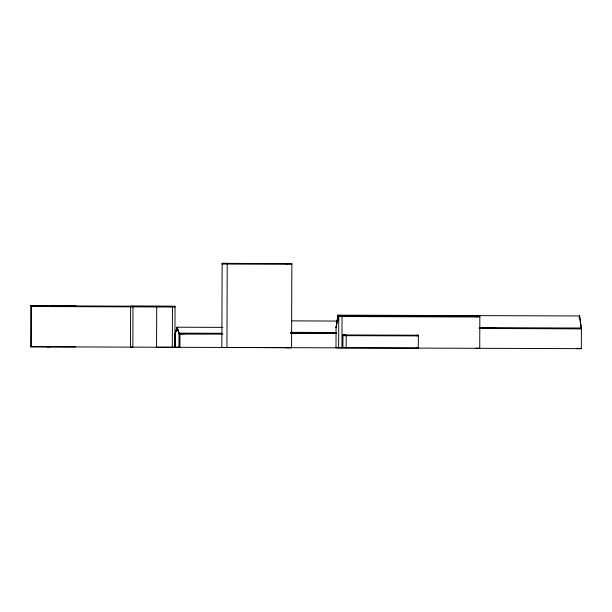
<?xml version="1.0" encoding="UTF-8"?>
<svg xmlns="http://www.w3.org/2000/svg" width="612" height="612" viewBox="0 0 612 612"><rect width="100%" height="100%" fill="white"/><g stroke="black" fill="none" stroke-linecap="round" stroke-linejoin="round"><path stroke-width="0.92" d="M41.211 306.291L30.738 305.801L175.04 306.329L174.902 347.287L30.6 346.759L30.738 305.801L47.17 305.855L46.925 306.551M31.411 346.774L31.549 305.809M34.027 306.513L34.035 305.809L34.226 306.52M50.414 306.566L50.421 305.862L76.041 305.954M73.333 306.65L73.333 305.946M132.988 306.191L132.85 347.149L130.494 347.142L130.631 306.184L175.04 306.329M156.718 306.275L156.573 347.233L581.331 348.649L581.4 328.828L579.518 315.968L337.992 315.149L336.095 327.718L338 315.96L338.704 320.52M172.309 347.287L172.446 306.321M175.101 347.241L175.147 333.639L174.994 347.241L179.92 347.264L179.966 333.877M227.572 347.471L221.842 347.448L222.133 263.351L291.848 263.596L291.564 347.692L226.937 347.471L227.22 263.374L222.133 263.351M286.753 264.269L286.76 263.565L291.848 263.596M336.057 327.917L335.996 347.815L342.567 347.853M338.643 347.83L338.757 315.823L479.839 316.312L479.732 348.32L475.807 348.297L476.442 348.297M341.932 347.853L342.039 315.846L338.757 315.823M342.95 334.948L346.201 334.963L346.155 347.876L418.271 348.113L418.386 335.208L342.95 334.948L342.904 347.853L346.774 347.876M416.665 335.896L416.673 335.192L418.386 335.208M476.549 316.993L476.549 316.289L479.839 316.312M222.822 327.382L177.159 327.198L177.143 327.879L179.186 333.823L222.86 333.976M221.988 333.708L179.186 333.831L177.159 327.198L175.093 333.808M337.962 315.761L337.992 315.149L338.719 319.793M579.549 316.572L579.518 315.968L581.369 328.629L479.219 328.284M581.369 328.629L581.4 328.024L479.25 327.68M336.095 327.718L337.992 315.149L338.023 315.761M579.22 317.804L579.518 315.968M579.25 318.408L579.526 316.771M47.797 306.382L50.421 305.862M30.6 346.759L50.521 346.828M291.848 264.3L222.133 264.047M30.738 306.497L175.04 307.025M339.515 316.526L338.75 316.526L479.839 317.008M479.632 328.086L495.827 328.139M479.25 328.491L581.4 328.828L580.635 328.422M290.677 332.347L336.546 332.5M313.222 332.829L335.996 332.905M290.562 332.951L336.271 333.104M290.677 333.158L336.546 333.31M179.209 333.15L222.003 333.295M184.855 333.708L179.27 333.877L179.224 347.264L179.186 333.823M418.386 335.904L342.942 335.644M47.025 346.813L75.643 346.92M221.842 347.448L222.607 347.448M577.514 348.633L576.887 348.626L581.331 348.649M291.748 320.872L337.617 321.063M415.992 348.106L418.271 348.113M284.771 347.608L289.468 347.639M263.045 347.555L267.429 347.578M285.835 347.662L291.564 347.692M179.201 333.877L177.174 327.994L175.04 333.854L177.159 327.198"/></g></svg>
